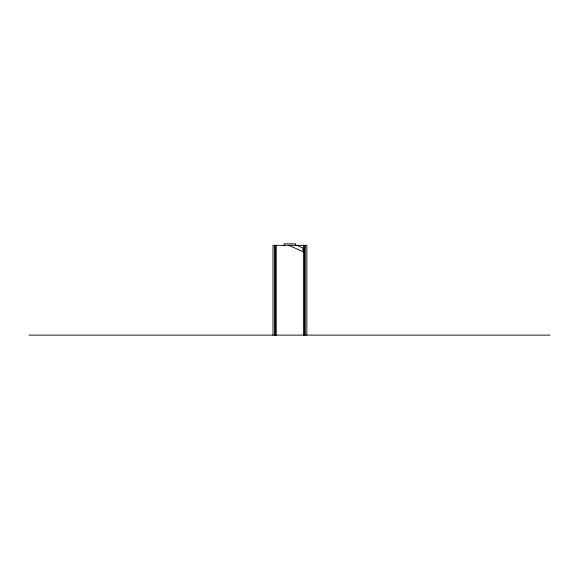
<?xml version="1.0" encoding="UTF-8"?>
<svg xmlns="http://www.w3.org/2000/svg" width="579" height="579" viewBox="0 0 579 579"><rect width="100%" height="100%" fill="white"/><g stroke="black" fill="none" stroke-linecap="round" stroke-linejoin="round"><path stroke-width="0.87" d="M305.307 245.662L303.57 245.337M303.41 250.75L303.041 250.75L303.041 248.145L297.034 245.337M28.95 335.125L550.05 335.125M288.986 245.337L303.41 251.887M306.848 335.125L306.848 245.337L272.984 245.337L272.984 335.125M305.126 245.337L305.126 335.125M304.699 245.337L304.699 335.125M303.41 245.337L303.41 335.125M295.565 245.337L295.565 243.875L284.115 243.875L284.115 245.337M276.234 245.337L276.234 335.125M275.358 245.337L275.358 335.125M274.612 245.337L274.612 335.125"/></g></svg>
